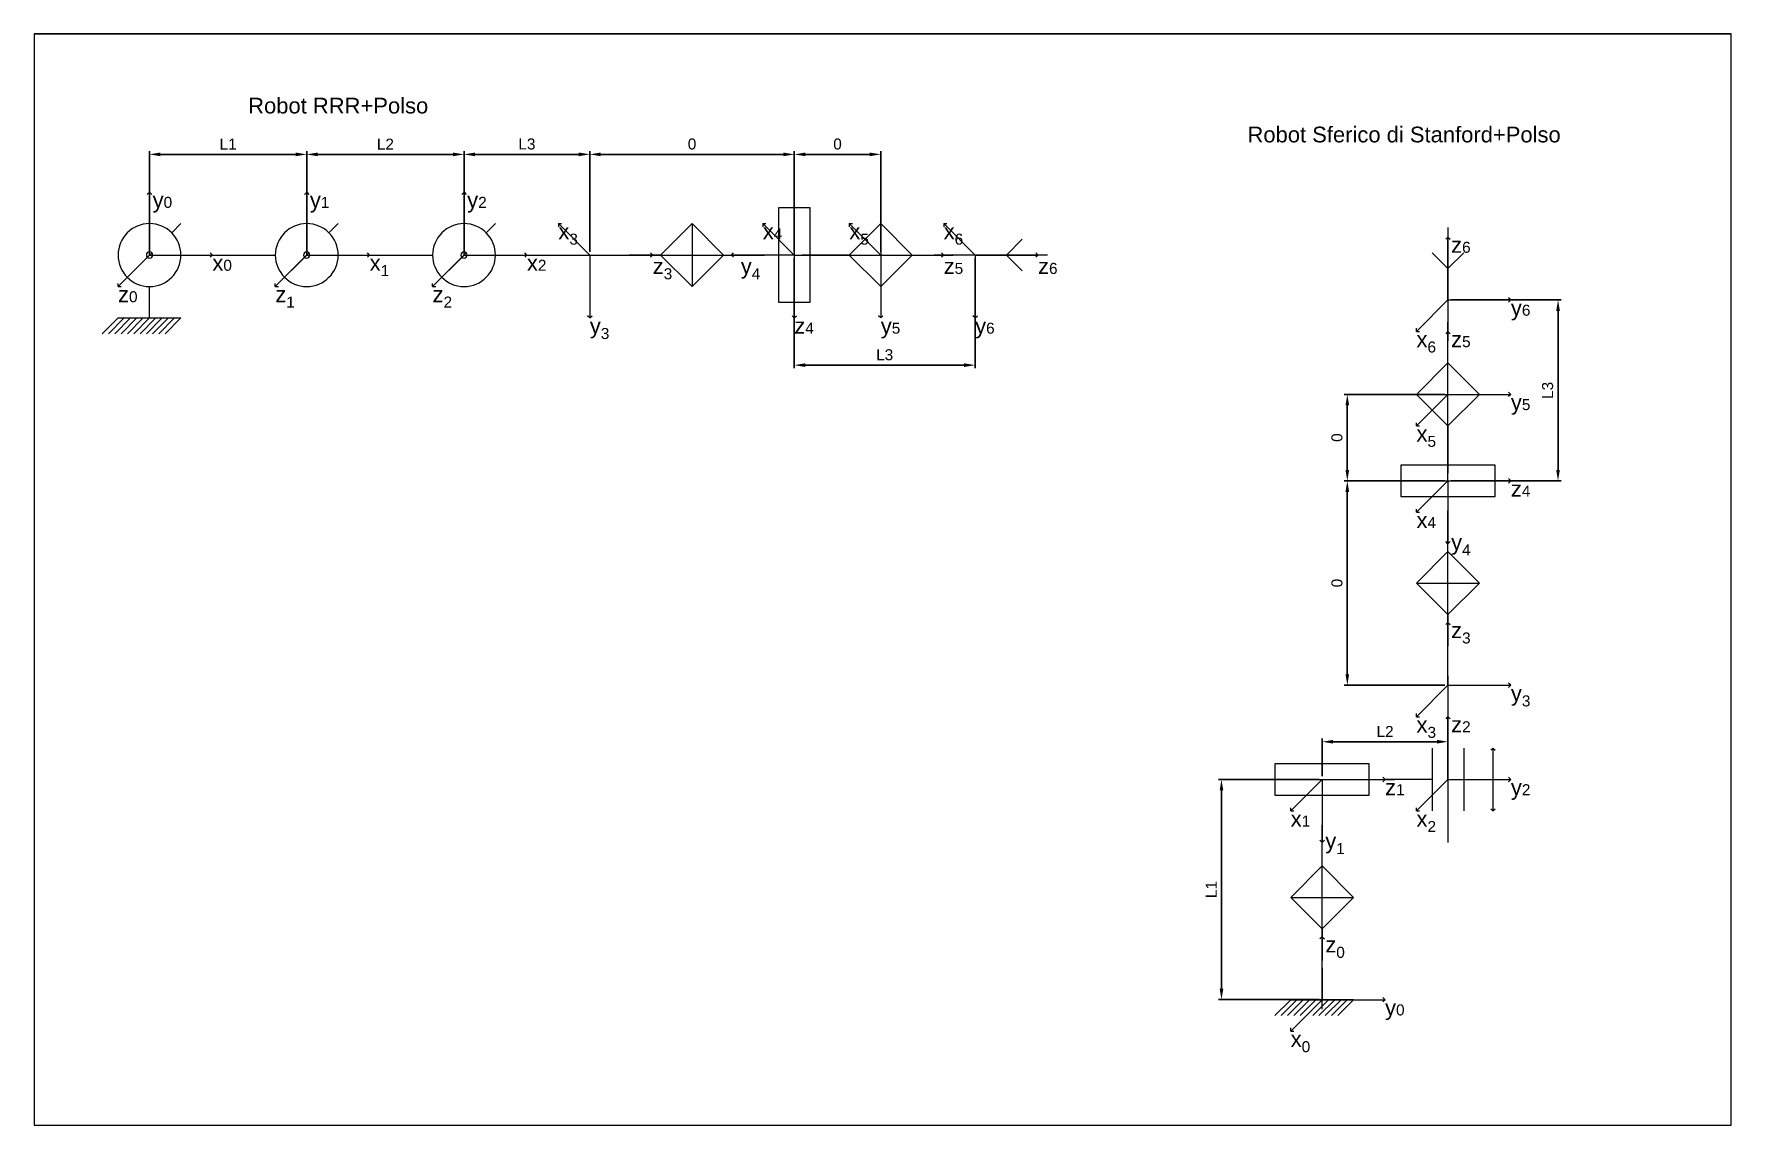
# Paper-space layout 'Layout5' of a CAD drawing. Header units: millimetres. Extents: x 3 to 111, y 1 to 70.
# The model-space entities are those that its viewports show. They can reach past a viewport. Long polylines and large blocks are cut down to what shows.
import ezdxf

# ---------------------------------------------------------------- set-up
doc = ezdxf.new("R2010")
doc.units = ezdxf.units.MM
doc.linetypes.add('ACISOWELD', pattern=[3, 2, -1])
doc.linetypes.add('AM_ISO08W050x2', pattern=[9, 6, -0.75, 1.5, -0.75])
doc.layers.get('0').update_dxf_attribs({"lineweight": 25})
for name, color, linetype, lineweight in [('AM_5', 64, 'Continuous', 25), ('AM_7', 42, 'ACISOWELD', 20), ('link', 7, 'Continuous', 18), ('xAsse', 1, 'Continuous', 20), ('yAsse', 3, 'Continuous', 20), ('zAsse', 5, 'Continuous', 20)]:
    doc.layers.add(name, color=color, linetype=linetype, lineweight=lineweight)
doc.layers.add('AM_VIEWS', color=1, linetype='Continuous', lineweight=25, plot=False)
doc.styles.get("Standard").update_dxf_attribs({"font": 'arial.ttf'})
doc.dimstyles.new('AM_ISO$0', dxfattribs={"dimtxt": 3.5, "dimasz": 3.5, "dimexe": 1, "dimexo": 1, "dimgap": 1.5, "dimtad": 1, "dimdsep": 46, "dimtxsty": 'Standard', "dimcen": 0, "dimclrd": 256, "dimclre": 256, "dimclrt": 2, "dimadec": 0, "dimazin": 2, "dimtp": 0.1, "dimtm": 0.1, "dimtfac": 0.71, "dimtdec": 3, "dimtmove": 0, "dimatfit": 3, "dimfxl": 1, "dimlwd": -1, "dimlwe": -1, "dimarcsym": 1})

# ---------------------------------------------------------------- blocks, each defined once
blk = doc.blocks.new('Rotoidale-Cerniera-alto')
blk.add_line((0, 10), (0, 20))
for radius in [10, 1]:
    blk.add_circle((0, 0), radius)
at = {"layer": 'AM_7', "linetype": 'AM_ISO08W050x2'}
for p, q in [((7.07, 7.07), (10, 10)), ((-10, -10), (0.71, 0.71))]:
    blk.add_line(p, q, dxfattribs=at)
blk = doc.blocks.new('Terra 2')
for p, q in [((0, -10), (0, 0)), ((-10, -10), (-15, -15)), ((-8, -10), (-13, -15)), ((-6, -10), (-11, -15)), ((-10, -10), (10, -10)), ((-4, -10), (-9, -15)), ((-2, -10), (-7, -15)), ((0, -10), (-5, -15)), ((2, -10), (-3, -15)), ((4, -10), (-1, -15)), ((6, -10), (1, -15)), ((8, -10), (3, -15)), ((10, -10), (5, -15))]:
    blk.add_line(p, q)
blk = doc.blocks.new('*D331')
at = {"layer": 'AM_5', "linetype": 'ByBlock', "transparency": 16777216}
for p, q in [((1236.72, 327.57), (1236.72, 359.57)), ((1240.22, 358.57), (1283.22, 358.57)), ((1286.72, 327.57), (1286.72, 359.57))]:
    blk.add_line(p, q, dxfattribs=at)
at = {"layer": 'AM_5', "transparency": 16777216}
for points in [[(1240.22, 359.15), (1240.22, 357.98), (1236.72, 358.57)], [(1283.22, 359.15), (1283.22, 357.98), (1286.72, 358.57)]]:
    blk.add_solid(points, dxfattribs=at)
at = {"layer": 'Defpoints', "color": 0, "transparency": 16777216}
for p in [(1286.72, 358.57), (1236.72, 326.57), (1286.72, 326.57)]:
    blk.add_point(p, dxfattribs=at)
at = {"layer": 'AM_5', "color": 30, "transparency": 16777216, "insert": (1261.72, 361.82), "char_height": 3.5, "attachment_point": 5}
blk.add_mtext('L1', dxfattribs=at)
blk = doc.blocks.new('*D332')
at = {"layer": 'AM_5', "linetype": 'ByBlock', "transparency": 16777216}
for p, q in [((1286.72, 327.57), (1286.72, 359.57)), ((1290.22, 358.57), (1333.22, 358.57)), ((1336.72, 327.57), (1336.72, 359.57))]:
    blk.add_line(p, q, dxfattribs=at)
at = {"layer": 'AM_5', "transparency": 16777216}
for points in [[(1290.22, 359.15), (1290.22, 357.98), (1286.72, 358.57)], [(1333.22, 359.15), (1333.22, 357.98), (1336.72, 358.57)]]:
    blk.add_solid(points, dxfattribs=at)
at = {"layer": 'Defpoints', "color": 0, "transparency": 16777216}
for p in [(1336.72, 358.57), (1286.72, 326.57), (1336.72, 326.57)]:
    blk.add_point(p, dxfattribs=at)
at = {"layer": 'AM_5', "color": 30, "transparency": 16777216, "insert": (1311.72, 361.82), "char_height": 3.5, "attachment_point": 5}
blk.add_mtext('L2', dxfattribs=at)
blk = doc.blocks.new('*D333')
at = {"layer": 'AM_5', "linetype": 'ByBlock', "transparency": 16777216}
for p, q in [((1336.72, 327.57), (1336.72, 359.57)), ((1340.22, 358.57), (1373.22, 358.57)), ((1376.72, 327.57), (1376.72, 359.57))]:
    blk.add_line(p, q, dxfattribs=at)
at = {"layer": 'AM_5', "transparency": 16777216}
for points in [[(1340.22, 359.15), (1340.22, 357.98), (1336.72, 358.57)], [(1373.22, 359.15), (1373.22, 357.98), (1376.72, 358.57)]]:
    blk.add_solid(points, dxfattribs=at)
at = {"layer": 'Defpoints', "color": 0, "transparency": 16777216}
for p in [(1376.72, 358.57), (1336.72, 326.57), (1376.72, 326.57)]:
    blk.add_point(p, dxfattribs=at)
at = {"layer": 'AM_5', "color": 30, "transparency": 16777216, "insert": (1356.72, 361.85), "char_height": 3.5, "attachment_point": 5}
blk.add_mtext('L3', dxfattribs=at)
blk = doc.blocks.new('Rotoidale-cerniera-frontale')
for p, q in [((0, 15), (0, 30)), ((15, 20), (-15, 20)), ((-15, 20), (-15, 10)), ((15, 10), (15, 20)), ((-10, 15), (10, 15)), ((-15, 10), (15, 10)), ((0, 10), (0, 0))]:
    blk.add_line(p, q)
at = {"layer": 'AM_7'}
blk.add_line((-20, 15), (23, 15), dxfattribs=at)
blk = doc.blocks.new('Rotoidale-Pivot-laterale')
for p, q in [((0, 30), (0, 40)), ((-10, 20), (0, 30)), ((0, 30), (10, 20)), ((-10, 20), (10, 20)), ((-10, 20), (0, 10)), ((10, 20), (0, 10)), ((0, 10), (0, 0))]:
    blk.add_line(p, q)
at = {"layer": 'AM_7'}
blk.add_line((0, -3), (0, 43), dxfattribs=at)
blk = doc.blocks.new('pinza')
for p, q in [((0, 10), (-5, 15)), ((0, 10), (5, 15)), ((0, 0), (0, 10))]:
    blk.add_line(p, q)
at = {"layer": 'AM_7'}
blk.add_line((0, 23), (0, -13), dxfattribs=at)
blk = doc.blocks.new('*D334')
at = {"layer": 'AM_5', "linetype": 'ByBlock', "transparency": 16777216}
for p, q in [((1376.72, 327.57), (1376.72, 359.57)), ((1438.22, 358.57), (1380.22, 358.57)), ((1441.72, 327.57), (1441.72, 359.57))]:
    blk.add_line(p, q, dxfattribs=at)
at = {"layer": 'AM_5', "transparency": 16777216}
for points in [[(1380.22, 359.15), (1380.22, 357.98), (1376.72, 358.57)], [(1438.22, 359.15), (1438.22, 357.98), (1441.72, 358.57)]]:
    blk.add_solid(points, dxfattribs=at)
at = {"layer": 'Defpoints', "color": 0, "transparency": 16777216}
for p in [(1376.72, 358.57), (1376.72, 326.57), (1441.72, 326.57)]:
    blk.add_point(p, dxfattribs=at)
at = {"layer": 'AM_5', "color": 30, "transparency": 16777216, "insert": (1409.22, 361.85), "char_height": 3.5, "attachment_point": 5}
blk.add_mtext('0', dxfattribs=at)
blk = doc.blocks.new('*D335')
at = {"layer": 'AM_5', "linetype": 'ByBlock', "transparency": 16777216}
for p, q in [((1441.72, 327.57), (1441.72, 359.57)), ((1445.22, 358.57), (1465.72, 358.57)), ((1469.22, 327.57), (1469.22, 359.57))]:
    blk.add_line(p, q, dxfattribs=at)
at = {"layer": 'AM_5', "transparency": 16777216}
for points in [[(1445.22, 359.15), (1445.22, 357.98), (1441.72, 358.57)], [(1465.72, 359.15), (1465.72, 357.98), (1469.22, 358.57)]]:
    blk.add_solid(points, dxfattribs=at)
at = {"layer": 'Defpoints', "color": 0, "transparency": 16777216}
for p in [(1469.22, 358.57), (1441.72, 326.57), (1469.22, 326.57)]:
    blk.add_point(p, dxfattribs=at)
at = {"layer": 'AM_5', "color": 30, "transparency": 16777216, "insert": (1455.47, 361.85), "char_height": 3.5, "attachment_point": 5}
blk.add_mtext('0', dxfattribs=at)
blk = doc.blocks.new('*D336')
at = {"layer": 'AM_5', "linetype": 'ByBlock', "transparency": 16777216}
for p, q in [((1441.72, 325.57), (1441.72, 290.57)), ((1499.22, 325.57), (1499.22, 290.57)), ((1495.72, 291.57), (1445.22, 291.57))]:
    blk.add_line(p, q, dxfattribs=at)
at = {"layer": 'AM_5', "transparency": 16777216}
for points in [[(1445.22, 292.15), (1445.22, 290.98), (1441.72, 291.57)], [(1495.72, 292.15), (1495.72, 290.98), (1499.22, 291.57)]]:
    blk.add_solid(points, dxfattribs=at)
at = {"layer": 'Defpoints', "color": 0, "transparency": 16777216}
for p in [(1441.72, 326.57), (1499.22, 326.57), (1441.72, 291.57)]:
    blk.add_point(p, dxfattribs=at)
at = {"layer": 'AM_5', "color": 30, "transparency": 16777216, "insert": (1470.47, 294.85), "char_height": 3.5, "attachment_point": 5}
blk.add_mtext('L3', dxfattribs=at)
blk = doc.blocks.new('Terra')
for p, q in [((0, 0), (0, 10)), ((-10, 0), (-15, -5)), ((-8, 0), (-13, -5)), ((-6, 0), (-11, -5)), ((-10, 0), (10, 0)), ((-4, 0), (-9, -5)), ((-2, 0), (-7, -5)), ((0, 0), (-5, -5)), ((2, 0), (-3, -5)), ((4, 0), (-1, -5)), ((6, 0), (1, -5)), ((8, 0), (3, -5)), ((10, 0), (5, -5))]:
    blk.add_line(p, q)
at = {"layer": 'AM_7'}
blk.add_line((0, -3), (0, 23), dxfattribs=at)
blk = doc.blocks.new('Rotoidale-Cerniera-laterale')
for p, q in [((15, 20), (-15, 20)), ((-15, 20), (-15, 10)), ((15, 10), (15, 20)), ((-10, 15), (20, 15)), ((-15, 10), (15, 10)), ((0, 10), (0, 0))]:
    blk.add_line(p, q)
at = {"layer": 'AM_7'}
blk.add_line((-20, 15), (23, 15), dxfattribs=at)
blk = doc.blocks.new('Lineare-Trapezoidale-frontale')
for p, q in [((-10, 20), (10, 20)), ((-20, 15), (20, 15)), ((-10, 10), (10, 10)), ((0, 10), (0, 0))]:
    blk.add_line(p, q)
at = {"layer": 'AM_7'}
blk.add_line((-33, 15), (33, 15), dxfattribs=at)
at = {"layer": 'link'}
for p, q in [((-10, 29.29), (-9.29, 30)), ((-10, 29.29), (10, 29.29)), ((-10, 29.29), (-9.29, 28.59)), ((10, 29.29), (9.29, 30)), ((10, 29.29), (9.29, 28.59))]:
    blk.add_line(p, q, dxfattribs=at)
blk = doc.blocks.new('*D350')
at = {"layer": 'AM_5', "linetype": 'ByBlock', "transparency": 16777216}
for p, q in [((1608.55, 159.85), (1576.55, 159.85)), ((1577.55, 93.35), (1577.55, 156.35)), ((1608.55, 89.85), (1576.55, 89.85))]:
    blk.add_line(p, q, dxfattribs=at)
at = {"layer": 'AM_5', "transparency": 16777216}
for points in [[(1576.97, 156.35), (1578.13, 156.35), (1577.55, 159.85)], [(1576.97, 93.35), (1578.13, 93.35), (1577.55, 89.85)]]:
    blk.add_solid(points, dxfattribs=at)
at = {"layer": 'Defpoints', "color": 0, "transparency": 16777216}
for p in [(1577.55, 159.85), (1609.55, 159.85), (1609.55, 89.85)]:
    blk.add_point(p, dxfattribs=at)
at = {"layer": 'AM_5', "color": 30, "transparency": 16777216, "insert": (1574.29, 124.85), "char_height": 3.5, "attachment_point": 5, "rotation": 90}
blk.add_mtext('L1', dxfattribs=at)
blk = doc.blocks.new('*D351')
at = {"layer": 'AM_5', "linetype": 'ByBlock', "transparency": 16777216}
for p, q in [((1609.55, 160.85), (1609.55, 172.85)), ((1649.55, 160.85), (1649.55, 172.85)), ((1613.05, 171.85), (1646.05, 171.85))]:
    blk.add_line(p, q, dxfattribs=at)
at = {"layer": 'AM_5', "transparency": 16777216}
for points in [[(1613.05, 172.43), (1613.05, 171.26), (1609.55, 171.85)], [(1646.05, 172.43), (1646.05, 171.26), (1649.55, 171.85)]]:
    blk.add_solid(points, dxfattribs=at)
at = {"layer": 'Defpoints', "color": 0, "transparency": 16777216}
for p in [(1649.55, 171.85), (1609.55, 159.85), (1649.55, 159.85)]:
    blk.add_point(p, dxfattribs=at)
at = {"layer": 'AM_5', "color": 30, "transparency": 16777216, "insert": (1629.55, 175.1), "char_height": 3.5, "attachment_point": 5}
blk.add_mtext('L2', dxfattribs=at)
blk = doc.blocks.new('*D352')
at = {"layer": 'AM_5', "linetype": 'ByBlock', "transparency": 16777216}
for p, q in [((1648.55, 254.78), (1616.55, 254.78)), ((1617.55, 251.28), (1617.55, 193.28)), ((1648.55, 189.78), (1616.55, 189.78))]:
    blk.add_line(p, q, dxfattribs=at)
at = {"layer": 'AM_5', "transparency": 16777216}
for points in [[(1616.97, 251.28), (1618.13, 251.28), (1617.55, 254.78)], [(1616.97, 193.28), (1618.13, 193.28), (1617.55, 189.78)]]:
    blk.add_solid(points, dxfattribs=at)
at = {"layer": 'Defpoints', "color": 0, "transparency": 16777216}
for p in [(1649.55, 254.78), (1617.55, 189.78), (1649.55, 189.78)]:
    blk.add_point(p, dxfattribs=at)
at = {"layer": 'AM_5', "color": 30, "transparency": 16777216, "insert": (1614.26, 222.28), "char_height": 3.5, "attachment_point": 5, "rotation": 90}
blk.add_mtext('0', dxfattribs=at)
blk = doc.blocks.new('*D353')
at = {"layer": 'AM_5', "linetype": 'ByBlock', "transparency": 16777216}
for p, q in [((1648.55, 282.28), (1616.55, 282.28)), ((1617.55, 258.28), (1617.55, 278.78)), ((1648.55, 254.78), (1616.55, 254.78))]:
    blk.add_line(p, q, dxfattribs=at)
at = {"layer": 'AM_5', "transparency": 16777216}
for points in [[(1616.97, 278.78), (1618.13, 278.78), (1617.55, 282.28)], [(1616.97, 258.28), (1618.13, 258.28), (1617.55, 254.78)]]:
    blk.add_solid(points, dxfattribs=at)
at = {"layer": 'Defpoints', "color": 0, "transparency": 16777216}
for p in [(1617.55, 282.28), (1649.55, 282.28), (1649.55, 254.78)]:
    blk.add_point(p, dxfattribs=at)
at = {"layer": 'AM_5', "color": 30, "transparency": 16777216, "insert": (1614.26, 268.53), "char_height": 3.5, "attachment_point": 5, "rotation": 90}
blk.add_mtext('0', dxfattribs=at)
blk = doc.blocks.new('*D354')
at = {"layer": 'AM_5', "linetype": 'ByBlock', "transparency": 16777216}
for p, q in [((1650.55, 312.28), (1685.55, 312.28)), ((1684.55, 308.78), (1684.55, 258.28)), ((1650.55, 254.78), (1685.55, 254.78))]:
    blk.add_line(p, q, dxfattribs=at)
at = {"layer": 'AM_5', "transparency": 16777216}
for points in [[(1683.97, 308.78), (1685.13, 308.78), (1684.55, 312.28)], [(1683.97, 258.28), (1685.13, 258.28), (1684.55, 254.78)]]:
    blk.add_solid(points, dxfattribs=at)
at = {"layer": 'Defpoints', "color": 0, "transparency": 16777216}
for p in [(1649.55, 312.28), (1649.55, 254.78), (1684.55, 254.78)]:
    blk.add_point(p, dxfattribs=at)
at = {"layer": 'AM_5', "color": 30, "transparency": 16777216, "insert": (1681.26, 283.53), "char_height": 3.5, "attachment_point": 5, "rotation": 90}
blk.add_mtext('L3', dxfattribs=at)

msp = doc.modelspace()

# ---------------------------------------------------------------- linework, layer by layer
at = {"layer": 'link'}
for p, q in [((1256.722, 326.566), (1276.722, 326.566)), ((1306.722, 326.566), (1326.722, 326.566)), ((1356.722, 326.566), (1376.722, 326.566)), ((1416.722, 326.566), (1426.722, 326.566)), ((1449.222, 326.566), (1444.222, 326.566)), ((1499.222, 326.566), (1489.222, 326.566)), ((1649.549, 312.277), (1649.549, 302.277)), ((1649.549, 262.277), (1649.549, 257.277)), ((1649.549, 229.777), (1649.549, 239.777)), ((1649.549, 189.777), (1649.549, 179.847)), ((1634.549, 159.847), (1629.549, 159.847))]:
    msp.add_line(p, q, dxfattribs=at)
msp.add_lwpolyline([(1200, 396.865), (1739.568, 396.865), (1739.568, 50), (1200, 50)], close=True, dxfattribs=at)
at = {"layer": 'xAsse'}
for p, q in [((1376.722, 326.566), (1366.722, 336.566)), ((1366.722, 336.566), (1367.722, 336.566)), ((1366.722, 336.566), (1366.722, 335.566)), ((1441.722, 326.566), (1431.722, 336.566)), ((1431.722, 336.566), (1432.722, 336.566)), ((1431.722, 336.566), (1431.722, 335.566)), ((1469.222, 326.566), (1459.222, 336.566)), ((1459.222, 336.566), (1460.222, 336.566)), ((1459.222, 336.566), (1459.222, 335.566)), ((1499.222, 326.566), (1489.222, 336.566)), ((1489.222, 336.566), (1490.222, 336.566)), ((1489.222, 336.566), (1489.222, 335.566)), ((1236.722, 326.566), (1256.722, 326.566)), ((1256.722, 326.566), (1256.015, 327.273)), ((1256.722, 326.566), (1256.015, 325.859)), ((1286.722, 326.566), (1306.722, 326.566)), ((1306.722, 326.566), (1306.015, 327.273)), ((1306.722, 326.566), (1306.015, 325.859)), ((1336.722, 326.566), (1356.722, 326.566)), ((1356.722, 326.566), (1356.015, 327.273)), ((1356.722, 326.566), (1356.015, 325.859)), ((1649.549, 312.277), (1639.549, 302.277)), ((1639.549, 302.277), (1639.549, 303.277)), ((1639.549, 302.277), (1640.549, 302.277)), ((1649.549, 282.277), (1639.549, 272.277)), ((1639.549, 272.277), (1639.549, 273.277)), ((1639.549, 272.277), (1640.549, 272.277)), ((1649.549, 254.777), (1639.549, 244.777)), ((1639.549, 244.777), (1639.549, 245.777)), ((1639.549, 244.777), (1640.549, 244.777)), ((1649.549, 189.777), (1639.549, 179.777)), ((1639.549, 179.777), (1639.549, 180.777)), ((1639.549, 179.777), (1640.549, 179.777)), ((1609.549, 159.847), (1599.549, 149.847)), ((1649.549, 159.847), (1639.549, 149.847)), ((1599.549, 149.847), (1599.549, 150.847)), ((1599.549, 149.847), (1600.549, 149.847)), ((1639.549, 149.847), (1639.549, 150.847)), ((1639.549, 149.847), (1640.549, 149.847)), ((1609.549, 89.847), (1599.549, 79.847)), ((1599.549, 79.847), (1599.549, 80.847)), ((1599.549, 79.847), (1600.549, 79.847))]:
    msp.add_line(p, q, dxfattribs=at)
at = {"layer": 'yAsse'}
for p, q in [((1236.722, 346.566), (1236.015, 345.859)), ((1236.722, 326.566), (1236.722, 346.566)), ((1236.722, 346.566), (1237.429, 345.859)), ((1286.722, 346.566), (1286.015, 345.859)), ((1286.722, 326.566), (1286.722, 346.566)), ((1286.722, 346.566), (1287.429, 345.859)), ((1336.722, 346.566), (1336.015, 345.859)), ((1336.722, 326.566), (1336.722, 346.566)), ((1336.722, 346.566), (1337.429, 345.859)), ((1376.722, 326.566), (1376.722, 306.566)), ((1421.722, 326.566), (1422.429, 327.273)), ((1441.722, 326.566), (1421.722, 326.566)), ((1421.722, 326.566), (1422.429, 325.859)), ((1469.222, 326.566), (1469.222, 306.566)), ((1499.222, 326.566), (1499.222, 306.566)), ((1669.549, 312.277), (1668.842, 312.984)), ((1649.549, 312.277), (1669.549, 312.277)), ((1669.549, 312.277), (1668.842, 311.57)), ((1376.722, 306.566), (1376.015, 307.273)), ((1376.722, 306.566), (1377.429, 307.273)), ((1469.222, 306.566), (1468.515, 307.273)), ((1469.222, 306.566), (1469.929, 307.273)), ((1499.222, 306.566), (1498.515, 307.273)), ((1499.222, 306.566), (1499.929, 307.273)), ((1649.549, 282.277), (1669.549, 282.277)), ((1669.549, 282.277), (1668.842, 282.984)), ((1669.549, 282.277), (1668.842, 281.57)), ((1649.549, 254.777), (1649.549, 234.777)), ((1649.549, 234.777), (1648.842, 235.484)), ((1649.549, 234.777), (1650.256, 235.484)), ((1649.549, 189.777), (1669.549, 189.777)), ((1669.549, 189.777), (1668.842, 190.484)), ((1669.549, 189.777), (1668.842, 189.07)), ((1609.549, 159.847), (1609.549, 139.847)), ((1649.549, 159.847), (1669.549, 159.847)), ((1669.549, 159.847), (1668.842, 160.554)), ((1669.549, 159.847), (1668.842, 159.14)), ((1609.549, 139.847), (1608.842, 140.554)), ((1609.549, 139.847), (1610.256, 140.554)), ((1609.549, 89.847), (1629.549, 89.847)), ((1629.549, 89.847), (1628.842, 90.554)), ((1629.549, 89.847), (1628.842, 89.14))]:
    msp.add_line(p, q, dxfattribs=at)
at = {"layer": 'zAsse'}
for p, q in [((1649.549, 332.277), (1648.842, 331.57)), ((1649.549, 312.277), (1649.549, 332.277)), ((1649.549, 332.277), (1650.256, 331.57)), ((1236.722, 326.566), (1226.722, 316.566)), ((1286.722, 326.566), (1276.722, 316.566)), ((1336.722, 326.566), (1326.722, 316.566)), ((1376.722, 326.566), (1396.722, 326.566)), ((1396.722, 326.566), (1396.015, 327.273)), ((1396.722, 326.566), (1396.015, 325.859)), ((1441.722, 326.566), (1441.722, 306.566)), ((1469.222, 326.566), (1489.222, 326.566)), ((1489.222, 326.566), (1488.515, 327.273)), ((1489.222, 326.566), (1488.515, 325.859)), ((1499.222, 326.566), (1519.222, 326.566)), ((1519.222, 326.566), (1518.515, 327.273)), ((1519.222, 326.566), (1518.515, 325.859)), ((1226.722, 316.566), (1226.722, 317.566)), ((1226.722, 316.566), (1227.722, 316.566)), ((1276.722, 316.566), (1276.722, 317.566)), ((1276.722, 316.566), (1277.722, 316.566)), ((1326.722, 316.566), (1326.722, 317.566)), ((1326.722, 316.566), (1327.722, 316.566)), ((1441.722, 306.566), (1441.015, 307.273)), ((1441.722, 306.566), (1442.429, 307.273)), ((1649.549, 302.277), (1648.842, 301.57)), ((1649.549, 282.277), (1649.549, 302.277)), ((1649.549, 302.277), (1650.256, 301.57)), ((1649.549, 254.777), (1669.549, 254.777)), ((1669.549, 254.777), (1668.842, 255.484)), ((1669.549, 254.777), (1668.842, 254.07)), ((1649.549, 209.777), (1648.842, 209.07)), ((1649.549, 189.777), (1649.549, 209.777)), ((1649.549, 209.777), (1650.256, 209.07)), ((1649.549, 179.847), (1648.842, 179.14)), ((1649.549, 159.847), (1649.549, 179.847)), ((1649.549, 179.847), (1650.256, 179.14)), ((1609.549, 159.847), (1629.549, 159.847)), ((1629.549, 159.847), (1628.842, 160.554)), ((1629.549, 159.847), (1628.842, 159.14)), ((1609.549, 109.847), (1608.842, 109.14)), ((1609.549, 89.847), (1609.549, 109.847)), ((1609.549, 109.847), (1610.256, 109.14))]:
    msp.add_line(p, q, dxfattribs=at)

# ---------------------------------------------------------------- block references
msp.add_blockref('Terra', (1609.549, 89.847))
at = {"layer": 'link', "rotation": 270}
for name, p in [('Rotoidale-cerniera-frontale', (1426.722, 326.566)), ('Rotoidale-Pivot-laterale', (1389.222, 326.566)), ('Rotoidale-Pivot-laterale', (1449.222, 326.566)), ('pinza', (1499.222, 326.566)), ('Lineare-Trapezoidale-frontale', (1634.549, 159.847))]:
    msp.add_blockref(name, p, dxfattribs=at)
at = {"layer": 'link', "xscale": -1, "rotation": 270}
for p in [(1236.722, 326.566), (1286.722, 326.566), (1336.722, 326.566)]:
    msp.add_blockref('Rotoidale-Cerniera-alto', p, dxfattribs=at)
at = {"layer": 'link'}
for name, p in [('pinza', (1649.549, 312.277)), ('Terra 2', (1236.722, 316.566)), ('Rotoidale-Pivot-laterale', (1649.549, 262.277)), ('Rotoidale-cerniera-frontale', (1649.549, 239.777)), ('Rotoidale-Pivot-laterale', (1649.549, 202.277)), ('Rotoidale-Cerniera-laterale', (1609.549, 144.847)), ('Rotoidale-Pivot-laterale', (1609.549, 102.347))]:
    msp.add_blockref(name, p, dxfattribs=at)

# ---------------------------------------------------------------- texts
at = {"char_height": 5, "attachment_point": 1}
for s, insert in [('y{\\A1;\\H0.7x;\\S^ 0;}', (1237.722, 346.566)), ('y{\\A1;\\H0.7x;\\S^ 1;}', (1287.722, 346.566)), ('y{\\A1;\\H0.7x;\\S^ 2;}', (1337.722, 346.566)), ('\\A1;x{\\H0.7x;\\S^ 3;}', (1366.722, 336.566)), ('x{\\A1;\\H0.7x;\\S^ 4;}', (1431.722, 336.566)), ('\\A1;x{\\H0.7x;\\S^ 5;}', (1459.222, 336.566)), ('\\A1;x{\\H0.7x;\\S^ 6;}', (1489.222, 336.566)), ('z{\\A1;\\H0.7x;\\S^ 6;}', (1650.549, 332.277)), ('x{\\A1;\\H0.7x;\\S^ 0;}', (1256.722, 326.566)), ('\\A1;x{\\H0.7x;\\S^ 1;}', (1306.722, 326.566)), ('x{\\A1;\\H0.7x;\\S^ 2;}', (1356.722, 326.566)), ('\\A1;z{\\H0.7x;\\S^ 3;}', (1396.722, 325.566)), ('\\A1;y{\\H0.7x;\\S^ 4;}', (1424.722, 325.566)), ('z{\\A1;\\H0.7x;\\S^ 5;}', (1489.222, 325.566)), ('z{\\A1;\\H0.7x;\\S^ 6;}', (1519.222, 325.566)), ('z{\\A1;\\H0.7x;\\S^ 0;}', (1226.722, 316.566)), ('\\A1;z{\\H0.7x;\\S^ 1;}', (1276.722, 316.566)), ('\\A1;z{\\H0.7x;\\S^ 2;}', (1326.722, 316.566)), ('y{\\A1;\\H0.7x;\\S^ 6;}', (1669.549, 312.277)), ('\\A1;y{\\H0.7x;\\S^ 3;}', (1376.722, 306.566)), ('z{\\A1;\\H0.7x;\\S^ 4;}', (1441.722, 306.566)), ('y{\\A1;\\H0.7x;\\S^ 5;}', (1469.222, 306.566)), ('y{\\A1;\\H0.7x;\\S^ 6;}', (1499.222, 306.566)), ('\\A1;x{\\H0.7x;\\S^ 6;}', (1639.549, 302.277)), ('z{\\A1;\\H0.7x;\\S^ 5;}', (1650.549, 302.277)), ('y{\\A1;\\H0.7x;\\S^ 5;}', (1669.549, 282.277)), ('\\A1;x{\\H0.7x;\\S^ 5;}', (1639.549, 272.277)), ('z{\\A1;\\H0.7x;\\S^ 4;}', (1669.549, 254.777)), ('x{\\A1;\\H0.7x;\\S^ 4;}', (1639.549, 244.777)), ('\\A1;y{\\H0.7x;\\S^ 4;}', (1650.549, 237.777)), ('\\A1;z{\\H0.7x;\\S^ 3;}', (1650.549, 209.777)), ('\\A1;y{\\H0.7x;\\S^ 3;}', (1669.549, 189.777)), ('\\A1;x{\\H0.7x;\\S^ 3;}', (1639.549, 179.777)), ('z{\\A1;\\H0.7x;\\S^ 2;}', (1650.549, 179.847)), ('z{\\A1;\\H0.7x;\\S^ 1;}', (1629.549, 159.847)), ('y{\\A1;\\H0.7x;\\S^ 2;}', (1669.549, 159.847)), ('x{\\A1;\\H0.7x;\\S^ 1;}', (1599.549, 149.847)), ('\\A1;x{\\H0.7x;\\S^ 2;}', (1639.549, 149.847)), ('\\A1;y{\\H0.7x;\\S^ 1;}', (1610.549, 142.847)), ('\\A1;z{\\H0.7x;\\S^ 0;}', (1610.549, 109.847)), ('y{\\A1;\\H0.7x;\\S^ 0;}', (1629.549, 89.847)), ('\\A1;x{\\H0.7x;\\S^ 0;}', (1599.549, 79.847))]:
    msp.add_mtext_dynamic_manual_height_columns(s, width=10, gutter_width=12.5, heights=[0], dxfattribs=dict(at, insert=insert))
at = {"layer": 'link', "char_height": 5, "attachment_point": 1}
for s, insert in [('\\pxqc;Robot RRR+Polso', (1221.722, 376.566)), ('\\pxqc;Robot Sferico di Stanford+Polso', (1560.604, 367.379))]:
    msp.add_mtext_dynamic_manual_height_columns(s, width=150, gutter_width=12.5, heights=[0], dxfattribs=dict(at, insert=insert))

# ---------------------------------------------------------------- dimensions: what is measured, and where the dimension line sits
at = {"layer": 'AM_5'}
for base, p1, p2, text, picture, middle in [((1286.722, 358.566), (1236.722, 326.566), (1286.722, 326.566), 'L1', '*D331', (1261.722, 361.823)), ((1336.722, 358.566), (1286.722, 326.566), (1336.722, 326.566), 'L2', '*D332', (1311.722, 361.823)), ((1376.722, 358.566), (1336.722, 326.566), (1376.722, 326.566), 'L3', '*D333', (1356.722, 361.854)), ((1376.722, 358.566), (1441.722, 326.566), (1376.722, 326.566), '0', '*D334', (1409.222, 361.853)), ((1469.222, 358.566), (1441.722, 326.566), (1469.222, 326.566), '0', '*D335', (1455.472, 361.853)), ((1441.722, 291.566), (1499.222, 326.566), (1441.722, 326.566), 'L3', '*D336', (1470.472, 294.854)), ((1649.549, 171.847), (1609.549, 159.847), (1649.549, 159.847), 'L2', '*D351', (1629.549, 175.104))]:
    dim = msp.add_linear_dim(base=base, p1=p1, p2=p2, text=text, dimstyle='AM_ISO$0', override={"dimpost": '', "dimclrt": 30}, dxfattribs=at)
    dim.commit()
    dim.dimension.update_dxf_attribs({"geometry": picture, "text_midpoint": middle})
for base, p1, p2, text, picture, middle in [((1684.549, 254.777), (1649.549, 312.277), (1649.549, 254.777), 'L3', '*D354', (1681.261, 283.527)), ((1617.549, 282.277), (1649.549, 254.777), (1649.549, 282.277), '0', '*D353', (1614.262, 268.527)), ((1617.549, 189.777), (1649.549, 254.777), (1649.549, 189.777), '0', '*D352', (1614.262, 222.277)), ((1577.549, 159.847), (1609.549, 89.847), (1609.549, 159.847), 'L1', '*D350', (1574.292, 124.847))]:
    dim = msp.add_linear_dim(base=base, p1=p1, p2=p2, angle=90, text=text, dimstyle='AM_ISO$0', override={"dimpost": '', "dimclrt": 30}, dxfattribs=at)
    dim.commit()
    dim.dimension.update_dxf_attribs({"geometry": picture, "text_midpoint": middle})

psp = doc.layouts.new('Layout5')

# ---------------------------------------------------------------- viewports
at = {"layer": 'AM_VIEWS', "view_target_point": (286.5, 268)}
psp.add_viewport(center=(56.89, 35.43), size=(107.91, 69.373), view_center_point=(1183.284, -44.567), view_height=346.86503, dxfattribs=at)

doc.saveas('drawing.dxf')
